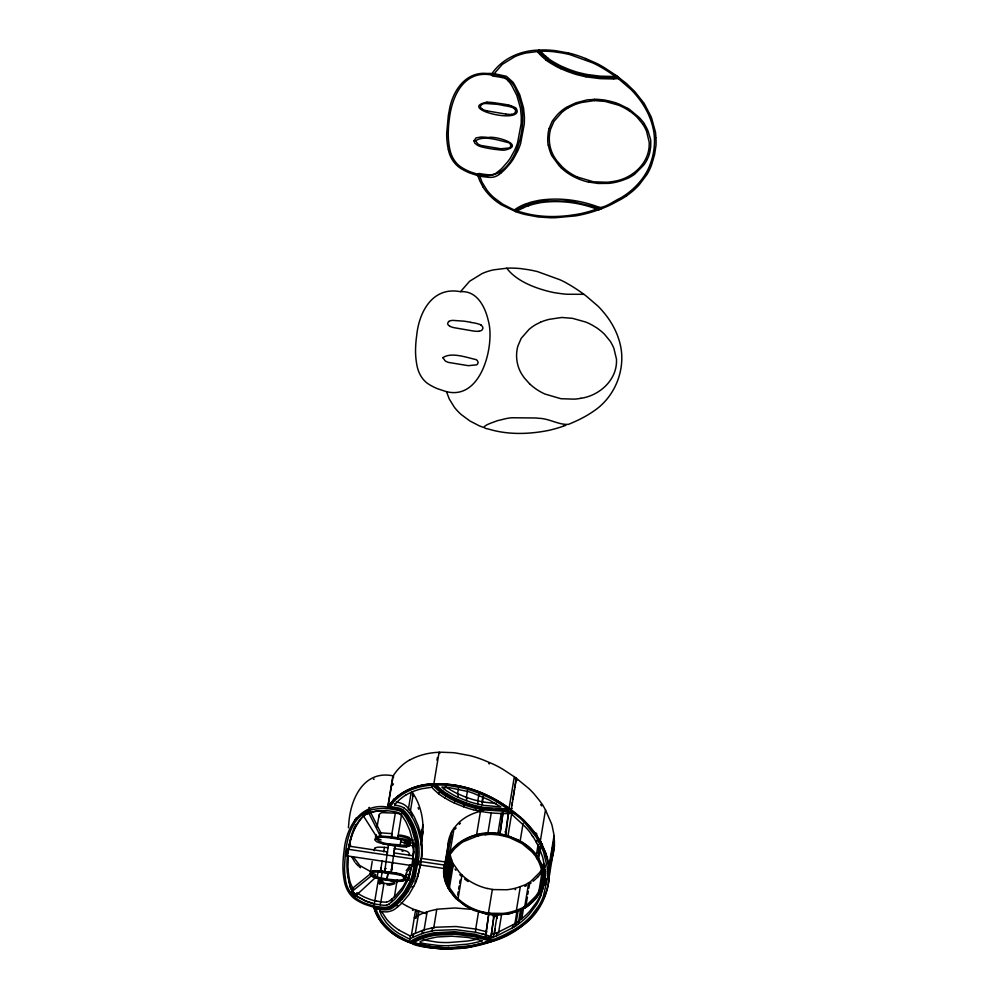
<?xml version="1.0" encoding="UTF-8"?>
<svg xmlns="http://www.w3.org/2000/svg" width="999" height="999" viewBox="0 0 999 999"><rect width="100%" height="100%" fill="white"/><g stroke="black" fill="none" stroke-linecap="round" stroke-linejoin="round"><path stroke-width="1.5" d="M372.202 861.463L370.242 873.8L372.577 876.523A12.163 9.615 9.4 0 0 376.074 878.071L395.616 881.28L403.933 880.481A4.308 3.409 9.4 0 0 404.92 879.632L405.357 878.895A3.709 2.935 9.4 0 0 405.482 878.521C404.033 872.439 395.354 873.663 390.572 872.277M411.863 865.771L413.249 855.456A18.219 14.398 9.4 0 0 413.274 854.757L413.374 849.587A26.861 21.216 9.4 0 0 413.299 848.538L412.612 841.358A65.809 51.998 9.4 0 0 412.412 840.221L409.665 830.169L406.106 822.189A44.605 35.24 9.4 0 0 404.395 819.392A19.768 15.622 9.4 0 1 404.008 818.805L403.371 817.756A16.046 12.675 9.4 0 0 402.272 816.22L400.911 814.684A18.219 14.398 9.4 0 0 399.962 813.76L399.787 813.598M413.161 857.142L413.773 852.309A18.219 14.398 9.4 0 0 413.798 851.598L413.886 846.428A26.861 21.216 9.4 0 0 413.848 845.728M421.216 859.165L421.553 856.031A24.301 19.206 9.4 0 0 421.578 855.281L421.665 849.824A35.24 27.835 9.4 0 0 421.578 848.538L420.841 841.021A72.465 57.255 9.4 0 0 420.629 839.784L417.794 829.257L413.973 820.466A54.708 43.232 9.4 0 0 411.625 816.558A11.776 9.303 9.4 0 1 411.363 816.171L410.776 815.172A17.083 13.499 9.4 0 0 409.652 813.561L407.642 811.188A23.701 18.731 9.4 0 0 405.781 809.377L404.308 808.228M421.665 856.568L422.077 852.871A24.301 19.206 9.4 0 0 422.102 852.135L422.19 846.665A35.24 27.835 9.4 0 0 422.102 845.379L421.366 837.861A72.465 57.255 9.4 0 0 421.153 836.625L418.319 826.098L414.498 817.307A54.708 43.232 9.4 0 0 412.137 813.411A11.776 9.303 9.4 0 1 411.888 813.011L411.301 812.012A17.083 13.499 9.4 0 0 410.177 810.401L408.154 808.029A23.701 18.731 9.4 0 0 406.306 806.23L404.745 805.032A13.362 10.564 9.4 0 0 400.062 802.934L399.525 802.784A33.104 26.161 9.4 0 0 397.515 802.322L396.178 802.06M552.859 842.731L552.822 845.079A43.881 34.678 9.4 0 1 552.809 845.591M421.091 844.879L422.789 833.316A29.558 23.352 9.4 0 0 422.902 831.468C423.526 818.356 420.442 804.869 413.274 793.793A12.925 10.215 9.4 0 1 413.012 793.381L412.212 792.057A13.924 11.001 9.4 0 0 411.975 791.683M543.881 875.511L541.446 864.422L535.002 853.371M545.279 876.598L545.554 871.702M543.893 874.899C542.844 860.838 533.354 848.626 521.366 841.77M545.529 873.401L545.004 876.435A41.409 32.717 9.4 0 1 544.954 877.659L542.907 889.01M491.483 941.582C529.695 931.78 561.263 890.359 544.954 851.285M521.053 926.735C540.759 913.623 551.735 889.185 548.688 865.833M552.834 855.781L553.796 850.936A62.962 49.75 9.4 0 0 554.408 845.191L554.408 842.382A38.124 30.12 9.4 0 0 554.17 838.76L554.083 837.986A20.317 16.046 9.4 0 1 554.095 837.399L554.058 835.651L548.838 867.194M543.893 875.112L543.793 879.232A17.408 13.749 9.4 0 1 543.693 879.969L543.456 881.318M409.702 760.077A59.528 47.04 9.4 0 1 431.993 752.884L433.304 752.722A41.284 32.617 9.4 0 1 439.073 752.322L439.285 752.934A6.893 5.445 9.4 0 1 439.797 753.383L439.872 753.458M380.644 908.278L374.425 907.304L384.84 908.603L390.584 907.367L398.014 901.448L405.482 892.582L413.274 877.172L417.32 856.855L416.508 840.009L413.973 830.456L410.377 821.965L406.356 815.384L401.985 810.863L398.451 809.202L391.208 807.841M417.495 852.597L417.307 846.802M421.378 829.744L421.341 831.368A33.829 26.723 9.4 0 1 421.153 833.815L421.079 834.427M417.482 852.996L417.02 859.003M514.747 210.364L515.784 211.651A72.515 57.293 9.4 0 0 525.424 214.573L538.111 216.958L550.586 217.782A100.787 79.633 9.4 0 0 555.794 217.707L575.786 215.859A119.181 94.181 9.4 0 0 596.69 210.439L597.902 210.09A16.059 12.687 9.4 0 0 599.375 209.515L601.835 208.354C582.067 200.275 560.077 197.103 538.923 200.362A35.689 28.209 9.4 0 0 538.211 200.512L534.453 201.336A52.26 41.296 9.4 0 0 529.707 202.56L528.471 203.034A12.2 9.64 9.4 0 1 527.422 203.384L526.348 203.696A25.112 19.843 9.4 0 0 522.365 205.294L519.717 206.593A18.506 14.623 9.4 0 0 518.206 207.405L516.008 208.803A21.279 16.808 9.4 0 1 515.646 209.028A2.423 1.911 9.4 0 0 514.71 210.364M382.867 871.253C379.345 870.841 367.557 869.018 371.341 875.673M543.843 878.708L544.218 876.81A17.408 13.749 9.4 0 0 544.318 876.086L544.38 875.136L545.429 875.299L544.905 878.446L544.992 872.065A24.925 19.693 9.4 0 0 544.817 870.479A14.473 11.439 9.4 0 1 544.717 868.393L544.73 868.044A5.957 4.708 9.4 0 0 544.717 867.344A21.029 16.608 9.4 0 1 544.642 866.757L542.757 857.479L539.01 847.327A53.022 41.896 9.4 0 0 538.561 846.428L533.891 837.961A6.556 5.182 9.4 0 0 533.379 837.237L533.054 836.862M376.648 839.185C383.067 845.629 396.079 843.506 404.595 845.666M500.774 834.14C469.355 825.686 428.434 857.167 449.3 889.972M448.139 843.656L447.889 846.94A25.037 19.78 9.4 0 0 447.864 848.226L447.939 850.698M347.939 855.631L347.714 867.706L349.25 878.92M444.043 869.667L444.842 878.97M444.118 868.543L445.604 860.701L449.875 852.172M445.629 869.455L445.779 867.532M445.591 869.804L445.529 870.703A23.851 18.844 9.4 0 0 445.504 871.952L445.629 875.112A18.919 14.948 9.4 0 0 445.979 877.347L447.165 881.817A26.024 20.567 9.4 0 0 447.564 882.991L448.551 885.738A13.686 10.814 9.4 0 0 449.438 887.574L455.094 895.554A25.999 20.542 9.4 0 0 456.593 897.214L458.079 898.613L462 874.962L460.514 873.551A25.999 20.542 9.4 0 1 459.016 871.902L453.371 863.91L449.463 887.562M520.666 927.035C500.686 940.434 476.885 948.039 452.847 948.888C450.999 950.336 395.829 946.078 416.034 939.809C439.672 928.858 467.669 931.905 491.633 940.334M544.88 878.633L544.68 880.344M347.702 855.656L347.34 872.864L350.362 887.287A30.619 24.201 9.4 0 0 352.385 891.12L355.806 895.191A18.569 14.673 9.4 0 0 357.829 896.815L365.459 900.948L374.288 903.958A4.983 3.934 9.4 0 1 375.1 904.07L382.38 905.144A24.938 19.705 9.4 0 0 384.091 905.281L384.34 905.281A6.643 5.257 9.4 0 0 386.126 905.144L386.9 904.944M444.805 863.66L445.017 861.937L421.416 858.403L420.804 862.199M563.299 426.211A124.525 98.389 9.4 0 1 548.613 430.407C528.771 434.365 507.792 434.965 488.274 428.983C476.773 427.347 493.281 422.29 496.54 421.041A16.159 12.775 9.4 0 1 497.689 420.629L506.018 418.618A39.273 31.031 9.4 0 1 511.963 417.757L536.051 417.994A115.047 90.909 9.4 0 1 538.623 418.294C548.876 418.331 558.916 425.162 568.518 424.338C577.285 420.754 585.913 416.583 593.681 411.113C615.596 396.653 626.673 367.832 619.755 342.557A91.708 72.465 9.4 0 0 618.905 339.66C615.571 328.883 609.615 319.068 602.185 310.639A82.393 65.097 9.4 0 0 597.926 306.069L586.038 295.891A40.072 31.668 9.4 0 0 583.853 294.318L581.718 292.719A177.11 139.935 9.4 0 0 571.078 285.714L565.609 282.555A77.472 61.214 9.4 0 0 559.865 279.732L537.474 271.591A105.607 83.454 9.4 0 0 528.409 269.705L520.879 268.619A85.976 67.932 9.4 0 0 513.498 268.132A63.074 49.838 9.4 0 0 506.743 268.194C516.67 281.543 536.6 288.873 553.458 292.507A7.18 5.669 9.4 0 0 554.095 292.62L560.864 293.631A122.365 96.691 9.4 0 0 566.957 294.255L583.853 294.318M598.513 208.429L596.016 209.328A124.525 98.389 9.4 0 1 581.318 213.511C561.475 217.47 540.496 218.069 520.979 212.088C509.478 210.452 525.986 205.394 529.245 204.158A16.159 12.775 9.4 0 1 530.394 203.746L538.723 201.723A39.273 31.031 9.4 0 1 544.667 200.861L568.756 201.099A115.047 90.909 9.4 0 1 571.341 201.398L593.93 206.706A54.108 42.757 9.4 0 1 596.303 207.567C604.757 208.691 612.911 201.448 620.641 197.964C631.955 191.333 641.62 181.706 647.702 170.055C654.32 156.393 656.505 140.372 652.459 125.674A91.708 72.465 9.4 0 0 651.623 122.765C648.289 111.988 642.307 102.185 634.889 93.744A82.393 65.097 9.4 0 0 630.631 89.186L618.743 78.996A40.072 31.668 9.4 0 0 616.558 77.422L614.422 75.824A177.11 139.935 9.4 0 0 603.796 68.819L598.314 65.659A77.472 61.214 9.4 0 0 592.569 62.837L570.179 54.708A105.607 83.454 9.4 0 0 561.113 52.81L553.583 51.723A85.976 67.932 9.4 0 0 546.203 51.236A63.074 49.838 9.4 0 0 539.448 51.299L526.111 52.984A58.641 46.329 9.4 0 0 514.96 56.581L502.297 64.373L493.331 74.675M347.939 853.633L348.551 849.562M552.559 848.675L552.372 849.949M412.999 857.654L412.924 858.228M416.72 861.2L416.983 859.302M539.21 51.361C550.536 65.197 568.993 71.766 586.163 75.612A7.18 5.669 9.4 0 0 586.8 75.737L593.568 76.736A122.365 96.691 9.4 0 0 599.662 77.36L616.558 77.422M416.558 862.474L414.498 872.826M420.716 862.836L420.816 862.1M420.741 862.674L420.616 863.536M421.241 859.689L421.64 856.755M420.891 861.55L421.191 859.352M420.591 863.698L417.832 876.448A53.072 41.933 9.4 0 1 416.521 880.269L415.322 883.191A33.017 26.086 9.4 0 1 414.772 884.39L413.961 885.963M541.458 883.778L542.882 875.311M542.969 884.315L543.493 881.068M420.504 864.347L419.105 870.516M524.537 908.153C533.966 902.409 542.057 892.906 543.394 881.63M391.196 872.364L392.694 862.312M393.494 856.056L395.042 845.579M488.773 914.135L485.776 934.852L491.645 936.775M499.975 833.965L502.947 813.361M492.869 937.237L491.046 936.562L494.205 914.547M505.794 835.301L508.641 811.95M541.495 883.566L542.182 879.545A17.258 13.636 9.4 0 0 542.27 878.783L542.332 873.875A12.338 9.753 9.4 0 0 542.132 872.077L540.896 867.631A49.5 39.111 9.4 0 0 537.312 859.103L536.6 857.916A18.244 14.411 9.4 0 1 536.401 857.504M412.038 864.647L410.214 871.478A32.93 26.011 9.4 0 1 409.777 872.914L408.291 876.672M491.008 941.745L468.019 947.477L442.769 948.988L426.223 947.189L410.964 943.019L416.808 939.422M348.651 848.963L349.987 841.658M355.806 895.191L352.872 891.82A29.995 23.701 9.4 0 1 350.374 887.287C344.093 863.735 346.391 834.839 363.461 815.983A21.816 17.233 9.4 0 1 365.447 814.56L374.675 811.363L387.075 810.601A4.77 3.771 9.4 0 0 388.511 810.838L394.068 811.638A53.009 41.883 9.4 0 1 395.729 811.95L396.353 812.087A6.681 5.282 9.4 0 1 399.85 813.461M352.46 891.208L352.922 887.961L370.791 873.563M356.431 893.331L356.081 895.441A18.744 14.81 9.4 0 0 357.829 896.815L365.634 901.023L374.288 903.958L378.746 877.472L377.185 877.085A11.251 8.891 9.4 0 1 373.676 875.711L373.401 875.524A6.531 5.157 9.4 0 1 372.24 874.712L372.053 872.901L374.263 872.115A12.687 10.027 9.4 0 1 375.149 872.052L375.849 872.04A30.257 23.914 9.4 0 1 377.884 872.102L380.507 872.264A28.646 22.64 9.4 0 1 382.929 872.514L384.315 872.701M377.073 827.06L379.021 815.346M376.323 836.962A7.967 6.294 9.4 0 1 380.469 836.076L380.869 832.866L369.967 811.176M375.212 877.784L375.736 874.637A12.488 9.865 9.4 0 1 371.99 872.602L371.466 875.761A12.488 9.865 9.4 0 0 375.212 877.796A12.463 9.853 9.4 0 0 376.835 878.271M388.012 805.394L392.707 777.01A2.448 1.936 9.4 0 0 393.643 777.222M377.185 877.085L378.122 871.365M379.707 870.966L380.494 871.016L382.23 860.551M383.691 851.76L384.415 847.364A29.545 23.352 9.4 0 1 386.888 847.627L387.949 847.764M380.507 872.264L380.694 871.078M381.019 869.105L381.231 867.831M380.369 878.658L379.495 883.915L379.707 878.608M380.119 883.94L380.994 878.683M382.979 878.321L381.181 877.984L382.13 872.264M404.27 808.141A13.362 10.564 9.4 0 0 399.538 806.081L399.001 805.931A33.104 26.161 9.4 0 0 397.003 805.481L394.58 805.032L394.805 803.658M387 855.082L387.525 851.935L349.113 846.165L348.938 847.352M380.494 871.016A26.748 21.141 9.4 0 1 382.605 871.228L384.69 871.515L385.04 869.405M380.457 836.013L391.408 836.8L395.317 813.149A59.103 46.703 9.4 0 1 396.615 813.311L400.974 814.035M380.169 904.907L380.694 901.76L382.892 901.997A24.938 19.705 9.4 0 0 384.615 902.122L384.852 902.122A6.643 5.257 9.4 0 0 386.65 901.997M380.557 837.262L380.669 837.262A31.681 25.037 9.4 0 1 385.564 837.399L391.283 838.024L391.808 834.877M380.794 902.359L383.941 883.316L386.263 883.566A23.889 18.869 9.4 0 0 388.174 883.703M379.732 910.501L381.368 915.296L386.201 922.502A53.896 42.582 9.4 0 0 398.851 933.491L408.841 938.71A29.508 23.327 9.4 0 0 409.827 939.097L411.401 938.111A20.43 16.134 9.4 0 1 412.937 937.287L420.929 933.978A9.99 7.892 9.4 0 0 421.84 933.678M384.652 872.751L385.002 872.801A44.268 34.977 9.4 0 0 386.039 872.939L386.201 871.952M379.732 911.5L379.895 910.514M388.186 872.027L387.025 879.02A41.096 32.48 9.4 0 1 385.139 878.72L383.329 878.396M404.845 840.634L402.659 840.009A45.529 35.976 9.4 0 0 397.54 839.06L401.623 814.173M400.087 845.279L401.086 839.197M389.335 903.758L391.421 902.085L391.945 898.938A40.672 32.143 9.4 0 0 395.916 895.404L402.085 888.036A45.042 35.589 9.4 0 0 403.683 885.601L406.069 881.205M408.266 809.977L411.176 792.407M394.28 897.577L397.19 880.007M410.127 812.824L413.274 793.793M411.613 816.558L412.137 813.411M397.602 905.519L397.34 907.104A50.487 39.898 9.4 0 0 401.461 903.471L408.903 894.692L413.848 886.163M406.331 846.827A5.944 4.695 9.4 0 0 409.353 845.703A2.772 2.185 9.4 0 0 409.715 845.366A4.071 3.209 9.4 0 0 410.027 842.756L410.601 839.597A4.071 3.222 9.4 0 0 409.016 837.724M399.4 881.38L402.572 881.018A4.783 3.771 9.4 0 0 405.02 879.57L405.507 876.398M408.154 878.92L409.103 874.724L405.944 874.25L405.419 877.409A3.309 2.61 9.4 0 1 405.482 878.521L405.357 878.895A4.708 3.721 9.4 0 1 404.982 879.545M413.823 845.379L413.261 848.076M410.214 871.478L409.69 874.637A32.93 26.011 9.4 0 1 409.265 876.061L408.591 877.884M413.274 854.757L413.798 851.598M412.824 858.953L413.349 855.806L394.018 852.909M420.966 836.6L422.914 824.887M420.966 843.181L422.902 831.468M415.322 883.191L415.746 880.631M421.578 848.538L422.102 845.379M444.805 797.889A47.602 37.612 9.4 0 1 438.598 793.743L436.301 791.695A49.238 38.911 9.4 0 1 432.617 788.211L431.98 786.288M436.963 760.177L437.387 757.542M417.832 876.448L418.768 871.752M421.578 855.281L422.102 852.135M439.073 752.347L433.841 783.928L444.105 783.903L455.319 785.251M409.89 939.06L410.352 935.951L411.925 934.964A20.43 16.134 9.4 0 1 413.461 934.14L421.453 930.818A9.99 7.892 9.4 0 0 422.352 930.519L423.776 930.007A38.686 30.569 9.4 0 1 425.387 929.52L431.168 928.171M407.567 906.43L411.476 908.353A35.44 27.997 9.4 0 0 414.036 909.415L415.596 909.964L411.388 935.414M412.937 937.299L413.461 934.14M416.221 917.107L417.307 910.539L415.596 909.964M418.306 915.072L418.956 911.138L417.307 910.539L416.208 911.375M415.384 933.016L418.294 915.446L420.929 914.147A33.379 26.374 9.4 0 1 422.552 913.398L425.999 912.249A12.238 9.665 9.4 0 0 427.048 911.9L429.021 911.225A50.512 39.91 9.4 0 1 432.38 910.351L436.788 909.377A35.077 27.722 9.4 0 1 437.974 909.14L454.807 907.979L473.014 909.452M438.648 793.706L438.811 792.719M479.645 804.482L473.926 803.096A41.796 33.029 9.4 0 1 470.554 802.097L466.383 800.661A55.232 43.644 9.4 0 1 462.587 799.212L457.792 797.165A44.118 34.853 9.4 0 1 452.959 794.729L446.853 791.096A26.224 20.729 9.4 0 1 444.455 789.322L444.805 787.212M422.44 930.481L421.828 933.678L423.251 933.166M423.901 930.931L427.122 911.862M432.018 931.031L432.542 927.871A40.297 31.843 9.4 0 1 436.338 927.209L456.156 926.523L475.886 929.082L475.362 932.242L455.631 929.682L435.814 930.369A40.297 31.843 9.4 0 0 432.018 931.018L430.919 931.268M456.943 804.095L454.37 802.996L454.533 802.01M433.641 928.408L436.788 909.377M444.505 865.097L445.017 861.937M445.079 863.011L448.014 845.279M443.956 871.89L447.864 848.226M457.492 794.367L458.454 788.511M447.777 855.431L451.685 831.78L450.374 834.827A50.737 40.085 9.4 0 0 448.027 843.643M445.654 869.093L447.365 858.753M444.48 877.534L448.201 855.693M457.792 797.165L458.316 794.018A44.118 34.853 9.4 0 1 453.484 791.583L451.361 790.384M447.939 858.953L449.987 851.485M445.991 877.347L449.912 853.695L451.073 858.153A26.024 20.567 9.4 0 0 451.486 859.34L452.472 862.087A13.686 10.814 9.4 0 0 453.359 863.923M450.049 851.947L454.133 828.071L453.446 828.958A23.701 18.719 9.4 0 0 451.635 831.755M456.243 898.738L450.162 891.32L446.078 883.278L450 859.627A26.861 21.216 9.4 0 1 449.625 858.553L448.851 855.681M447.564 882.991L451.486 859.34M448.089 888.074L452.01 864.422L451.361 863.248M473.264 809.739L471.466 809.29A46.029 36.376 9.4 0 1 468.144 808.291L463.636 806.755L463.798 805.768M466.296 797.951L467.507 790.634M466.383 800.661L466.908 797.514A55.232 43.644 9.4 0 1 463.111 796.053L458.316 794.018M457.654 894.929L458.141 891.982M458.628 889.023L459.128 886.063M459.615 883.104L460.102 880.144M477.809 810.838L475.661 810.326L475.824 809.34M477.759 801.36L478.971 794.043M477.597 804.008L478.121 800.848L474.45 799.949A41.796 33.029 9.4 0 1 471.078 798.95L466.908 797.514M454.183 828.096A63.599 50.25 9.4 0 1 460.252 821.34A53.397 42.195 9.4 0 1 467.157 816.483A38.686 30.569 9.4 0 1 469.717 815.159L471.765 814.21A44.181 34.915 9.4 0 1 477.047 812.237L480.044 811.425L480.119 810.326M481.918 802.322L482.892 796.465M482.867 810.738L480.482 811.313L476.56 834.964L477.247 834.802M481.181 810.526L481.293 811.55M482.405 802.409L483.379 796.553M478.608 834.465L487.862 833.278L491.283 812.574M475.599 929.619L478.509 912.037M496.828 833.553L497.889 833.653L501.311 812.961M483.666 912.112L488.424 913.098L492.345 889.447L493.643 889.572M545.529 853.096C539.185 834.415 525.049 819.43 509.09 808.341L514.31 776.797L503.696 769.792A83.254 65.784 9.4 0 0 492.47 763.798L483.778 760.152A113.624 89.773 9.4 0 0 479.17 758.428L477.972 758.016A74.65 58.978 9.4 0 0 470.079 755.669L455.831 752.984A61.101 48.277 9.4 0 0 453.009 752.659L441.021 752.21A60.489 47.79 9.4 0 0 439.335 752.284M532.192 835.676C526.91 826.36 516.471 819.842 510.264 812.424M511.838 805.157L512.312 802.234M512.799 799.3L514.497 789.048M517.644 839.722L507.979 835.888L511.65 813.71M492.17 936.962C494.18 937.949 492.557 933.241 495.242 933.441M493.893 934.964L497.052 915.921L493.518 914.597M494.443 933.303L495.179 928.82M496.915 918.368L497.415 915.371M495.354 936.325L496.428 935.876L496.953 932.729A91.121 71.99 9.4 0 0 498.663 932.005L511.763 925.361A24.163 19.093 9.4 0 1 512.962 924.712A12.987 10.252 9.4 0 0 513.723 924.3L514.835 923.613M498.501 933.103L501.473 915.171M534.727 853.046L528.096 846.465L520.154 841.083L523.101 823.338M496.428 935.876A91.121 71.99 9.4 0 0 498.139 935.164L511.238 928.521A24.163 19.093 9.4 0 1 512.437 927.871L512.962 924.724M489.997 913.248L502.659 913.411A39.985 31.593 9.4 0 0 507.604 912.724A49.001 38.711 9.4 0 0 516.408 910.264L520.329 886.6L522.889 885.663A31.219 24.663 9.4 0 0 526.086 884.315L527.984 883.153A10.377 8.204 9.4 0 1 528.696 882.754A15.709 12.413 9.4 0 0 531.081 881.068L539.435 872.751A44.281 34.99 9.4 0 0 541.957 868.993M514.685 925.012L517.157 910.077L518.968 909.315A31.219 24.663 9.4 0 0 522.165 907.966L524.063 906.805A10.377 8.204 9.4 0 1 524.775 906.405A15.709 12.413 9.4 0 0 527.172 904.732L535.514 896.403A44.281 34.99 9.4 0 0 539.01 890.858L542.382 870.141M516.071 923.101L518.056 911.15M514.323 926.76L515.996 925.723L516.508 922.564A12.612 9.965 9.4 0 0 517.07 922.202L519.455 920.454A82.405 65.11 9.4 0 0 529.795 911.188L536.913 901.76A77.835 61.501 9.4 0 0 541.321 892.582L543.943 883.778M518.656 921.278L520.629 909.327M518.031 924.337L519.455 920.454M520.142 919.305L521.865 908.853M521.765 919.043L523.713 907.03M524.775 906.405L528.696 882.754M519.03 910.701L525.674 907.479L527.385 897.127M527.872 894.167L528.359 891.208M528.858 888.261L529.582 883.828L531.168 882.866M536.463 842.557L536.788 840.584M536.376 854.982L538.086 844.642M537.262 859.128L537.749 856.168M538.236 853.208L538.723 850.249M548.676 865.609L545.579 853.146L540.272 841.483L545.491 809.939L542.657 804.882A8.029 6.344 9.4 0 0 542.07 804.095L541.82 803.795A10.652 8.417 9.4 0 1 541.433 803.308L540.147 801.448A23.264 18.382 9.4 0 0 539.71 800.836L534.403 794.292A85.227 67.345 9.4 0 0 528.658 788.373L516.595 778.496A9.353 7.393 9.4 0 0 515.147 777.372L514.31 776.797M539.572 846.802L537.949 857.342M538.661 858.665L540.372 848.313M542.844 867.644L543.568 863.211M539.66 889.372L540.134 888.348A13.936 11.014 9.4 0 0 540.584 887.137L543.019 872.352M529.695 904.47L535.751 898.538L540.422 891.345L542.869 876.56M543.618 871.89L544.842 864.497M544.717 867.344L544.942 865.971M544.817 870.479L544.979 869.492M541.108 889.909L542.832 883.041M543.568 878.608L544.792 871.215M543.931 878.496L545.154 871.103M548.863 868.98L549.363 865.996M549.85 862.999L550.349 860.014M550.849 857.03L551.336 854.045M551.835 851.048L552.322 848.064M548.926 870.304L554.145 838.76M549.163 876.722L554.383 845.191M542.957 884.415L542.095 887.474M411.825 865.971L409.69 874.637A45.991 36.339 9.4 0 1 408.504 878.046L407.992 879.307M348.589 849.312L348.876 847.714M493.369 917.194L493.818 914.572M543.593 880.506L543.881 876.248M348.938 847.414C351.223 836.463 354.333 824.762 362.587 816.72A23.539 18.606 9.4 0 1 365.434 814.56L367.27 813.586A24.163 19.093 9.4 0 1 369.742 812.624L377.422 810.951L387.075 810.601M543.968 884.465L540.821 895.741M537.649 51.074L539.073 50.125L540.484 51.136A9.778 7.73 9.4 0 1 541.47 52.048L542.282 52.935A43.531 34.403 9.4 0 0 545.754 56.269M350.162 840.846L350.924 837.624M370.254 873.288L372.44 871.128L378.921 870.916M351.124 836.85L351.685 834.777M415.284 875.873L418.868 856.967A29.558 23.352 9.4 0 0 418.993 855.119C419.617 842.007 416.521 828.521 409.353 817.444A12.925 10.215 9.4 0 1 409.091 817.032L408.366 815.808A13.924 11.001 9.4 0 0 407.505 814.597L405.557 812.299A20.879 16.496 9.4 0 0 403.983 810.763L402.609 809.702M540.571 887.137L541.196 885.114A10.34 8.167 9.4 0 0 541.408 884.19M414.398 873.163L412.038 880.356M352.135 833.303L352.709 831.605M549.238 128.347L551.635 122.427A18.819 14.873 9.4 0 1 552.884 120.255L556.73 115.434A53.397 42.183 9.4 0 1 566.658 107.168L575.774 102.885L586.725 100A13.998 11.064 9.4 0 1 587.474 99.875L588.536 99.763A15.996 12.637 9.4 0 1 589.185 99.725L591.258 99.675A10.539 8.329 9.4 0 0 592.769 99.55M649.275 154.283L649.525 153.509A14.735 11.651 9.4 0 0 649.837 152.123L650.599 147.565A18.944 14.96 9.4 0 0 650.711 146.603L650.774 141.446A15.597 12.325 9.4 0 0 650.499 139.186L648.126 131.294A51.711 40.859 9.4 0 0 645.391 125.699L644.867 124.738A15.647 12.363 9.4 0 1 644.642 124.288A13.374 10.564 9.4 0 0 642.969 121.803L640.222 118.581A40.872 32.293 9.4 0 0 639.447 117.72L629.732 109.565A24.963 19.718 9.4 0 0 628.596 108.866L627.847 108.429M649.25 154.37L649.063 154.932A15.11 11.938 9.4 0 0 648.95 155.307A18.494 14.61 9.4 0 1 648.326 157.018L647.227 159.328M353.122 830.406L353.733 828.758M354.096 827.834L354.57 826.685M351.86 826.46L352.235 825.561M405.656 884.177L407.03 881.543A30.007 23.714 9.4 0 0 407.417 880.668L407.642 880.131M407.417 880.668L407.942 879.445M416.009 879.62L416.371 878.783M411.863 880.743C405.919 892.794 396.878 909.864 381.343 908.366M352.622 824.674L353.221 823.388M355.144 825.374L355.432 824.712M538.961 890.833L539.485 889.734M540.422 891.345L540.884 890.384M353.634 822.527L355.057 819.829M415.097 881.63L415.297 881.243A33.017 26.086 9.4 0 0 415.572 880.643M412.45 886.625L412.075 887.349M406.943 879.595L406.168 881.018M410.289 864.56L409.578 865.846A57.83 45.692 9.4 0 1 406.231 870.653M405.457 884.54L403.159 888.748A45.042 35.589 9.4 0 1 401.561 891.183L395.404 898.551A40.672 32.143 9.4 0 1 391.421 902.097M405.669 889.497L408.903 883.541A41.908 33.117 9.4 0 0 409.89 881.455L411.014 878.745A48.189 38.074 9.4 0 0 412.25 875.199L415.759 856.643A26.873 21.229 9.4 0 0 415.884 854.919L415.959 849.699A29.421 23.252 9.4 0 0 415.896 848.538L415.222 841.508A67.82 53.584 9.4 0 0 414.947 839.934L411.376 827.609L406.655 818.506A14.148 11.176 9.4 0 1 406.418 818.144L404.957 815.883A23.951 18.931 9.4 0 0 403.696 814.347L402.659 813.236M355.319 819.38L356.144 818.044M408.079 891.395L411.813 884.552A41.309 32.642 9.4 0 0 412.862 882.404L414.023 879.582A50.849 40.172 9.4 0 0 415.309 875.886M460.626 291.571L469.592 281.268L482.255 273.476A58.641 46.329 9.4 0 1 493.394 269.88L506.468 268.256M392.644 785.114L393.481 783.928M541.271 872.801L540.759 873.501A50.799 40.135 9.4 0 1 537.887 876.86M455.219 829.108L456.106 827.971M376.161 834.652L375.924 834.964A3.197 2.522 9.4 0 0 375.624 836.238A3.397 2.685 9.4 0 0 375.699 836.65M450.224 851.722C456.73 842.769 466.87 837.012 477.584 834.714M407.33 871.665L406.243 873.014M392.819 803.258L390.372 806.455L398.876 808.041A10.664 8.429 9.4 0 1 402.647 809.665M402.048 899.287L403.933 897.065A81.156 64.123 9.4 0 0 408.017 891.533M537.887 876.86L536.013 878.77M459.29 824.325L460.414 823.226M533.079 881.293L534.14 880.356A20.242 15.996 9.4 0 1 534.49 880.057L535.214 879.482M529.17 904.944L525.674 907.479M409.353 845.703L410.252 844.068A4.446 3.509 9.4 0 0 409.915 842.369L409.715 842.045A3.959 3.134 9.4 0 0 408.491 840.883A4.071 3.222 9.4 0 1 410.077 842.756M397.003 881.992L398.289 880.943A60.252 47.615 9.4 0 0 398.838 880.619M395.055 881.705L395.966 880.968M395.666 881.218L396.366 880.643M499.1 174.45L500.337 173.401A16.259 12.85 9.4 0 1 500.824 173.014M496.553 172.79L498.601 171.141A42.907 33.904 9.4 0 0 502.072 168.144L506.955 162.662A74.588 58.941 9.4 0 0 510.564 157.755L514.223 151.011A39.061 30.869 9.4 0 0 515.222 148.951L516.346 146.229A48.189 38.074 9.4 0 0 517.582 142.682L521.091 124.126A26.873 21.229 9.4 0 0 521.216 122.402L521.291 117.183A29.421 23.252 9.4 0 0 521.228 116.021L520.554 108.991A68.481 54.108 9.4 0 0 520.354 107.817L516.77 95.28L511.988 85.989A14.123 11.164 9.4 0 1 511.738 85.627L510.339 83.429A24.188 19.118 9.4 0 0 509.015 81.818L507.979 80.707M517.769 924.475L516.558 925.361A12.612 9.965 9.4 0 1 515.996 925.723M391.945 898.938L389.86 900.611A7.405 5.844 9.4 0 1 387.437 901.81L386.7 901.96M626.635 195.792L628.271 194.58A88.387 69.843 9.4 0 0 639.298 184.678L647.09 174.313A83.854 66.259 9.4 0 0 651.61 164.823L654.557 154.745L656.006 145.392A45.704 36.114 9.4 0 0 656.043 144.318L656.081 141.846A42.87 33.879 9.4 0 0 655.844 137.712M376.436 837.087L375.512 837.961A3.247 2.56 9.4 0 0 375.124 839.597A3.397 2.685 9.4 0 0 375.237 839.972M413.873 942.581L413.873 942.581A64.91 51.299 9.4 0 0 417.52 943.855L431.356 946.777L445.079 947.801A97.902 77.36 9.4 0 0 450.137 947.739L469.605 945.941M414.023 942.494L414.597 942.119A16.708 13.199 9.4 0 1 416.096 941.27L418.444 940.121A24.6 19.443 9.4 0 1 420.916 939.023L423.539 938.198A16.059 12.687 9.4 0 0 424.7 937.799L425.724 937.424M524.225 908.353L510.039 913.548L495.279 914.847M515.097 923.451L516.508 922.564M514.185 926.847L513.199 927.459A12.987 10.252 9.4 0 1 512.437 927.871M405.656 795.216L406.768 794.555A53.796 42.507 9.4 0 1 422.465 788.648L431.818 787.274M528.921 884.19L529.582 883.828M373.738 907.254L374.525 907.329L374.038 907.816M568.581 107.63L573.189 105.345A44.106 34.853 9.4 0 1 578.471 103.384L579.745 103.022A47.852 37.812 9.4 0 1 581.893 102.447L593.194 100.762A12.038 9.515 9.4 0 1 594.692 100.599M479.07 174.738C512.437 183.242 525.811 134.178 522.127 109.091A100.412 79.346 9.4 0 0 521.153 104.296L518.768 96.366A67.183 53.084 9.4 0 0 516.221 90.385C512.275 78.996 501.048 74.001 489.66 74.675C462.999 70.979 451.798 97.29 449.375 118.881A138.761 109.64 9.4 0 0 448.926 122.278A196.728 155.444 9.4 0 0 448.301 131.431A116.758 92.258 9.4 0 0 449.575 148.052C450.874 155.807 454.932 163.386 461.8 167.545A49.588 39.186 9.4 0 0 470.242 171.84L478.796 174.65M446.316 391.608C479.657 400.237 493.119 351.086 489.423 325.986A101.711 80.37 9.4 0 0 488.036 319.593C484.827 306.256 476.585 290.372 460.489 291.708C432.38 286.164 418.843 312.412 416.67 335.776A138.761 109.64 9.4 0 0 416.221 339.173A196.728 155.444 9.4 0 0 415.584 348.326A116.758 92.258 9.4 0 0 416.87 364.947C418.169 372.702 422.227 380.282 429.083 384.44A49.588 39.186 9.4 0 0 437.537 388.736L446.091 391.546M394.817 883.553L393.831 883.99A14.835 11.726 9.4 0 1 390.047 884.952M523.776 207.605L521.441 208.766A14.186 11.201 9.4 0 0 520.279 209.39L515.784 211.651L501.436 204.87A58.804 46.466 9.4 0 1 482.842 186.776M417.332 939.172L421.665 937.399M540.471 322.24L535.876 324.525A53.372 42.17 9.4 0 0 529.02 329.42L521.178 338.361L517.932 345.979A35.752 28.247 9.4 0 0 517.295 348.464C515.359 358.017 517.395 368.344 523.151 376.236A44.693 35.315 9.4 0 0 524.425 378.034L529.545 383.753M565.796 425.312L563.311 426.223M495.879 933.166L496.953 932.729M494.717 936.587L492.994 937.287M423.139 935.539L424.388 935.101A41.908 33.117 9.4 0 1 427.522 934.227L432.879 933.029A35.077 27.722 9.4 0 1 434.066 932.791L454.782 931.717L474.837 934.227M390.921 908.678L388.898 909.34A12.95 10.227 9.4 0 1 386.388 909.802L384.315 909.852A24.75 19.555 9.4 0 1 382.33 909.702L377.435 909.14A31.668 25.025 9.4 0 1 375.986 908.903L377.222 912.274A44.593 35.24 9.4 0 0 377.547 913.049L380.382 918.406A55.457 43.819 9.4 0 0 398.201 935.613L402.073 937.836M426.148 939.597L426.848 939.36A45.517 35.964 9.4 0 1 430.769 938.323L434.765 937.449A31.893 25.2 9.4 0 1 437.699 936.95L451.873 936.2L467.17 937.399A53.659 42.395 9.4 0 1 468.681 937.624L473.688 938.623M516.408 910.264L517.132 909.989M517.907 911.113L508.329 913.898L498.389 914.847M495.229 916.558L497.052 915.921M373.464 779.282L374.188 779.045M368.768 807.667L369.48 807.429M368.968 810.576C347.34 820.079 345.167 848.401 344.518 869.167A118.294 93.469 9.4 0 0 345.392 878.109C346.041 890.846 355.869 900.748 367.719 904.107A37.138 29.346 9.4 0 0 370.08 904.919L373.851 905.981M424.275 940.246L425.149 939.972A15.809 12.488 9.4 0 0 425.999 939.659M423.539 940.471C411.825 943.106 432.854 944.53 437.013 945.354A85.377 67.47 9.4 0 0 448.376 945.691M422.24 937.224L431.281 934.689M528.421 205.819L528.871 205.682A16.059 12.687 9.4 0 0 530.032 205.282L531.056 204.907A42.895 33.891 9.4 0 1 534.59 203.946L539.235 202.922A32.293 25.524 9.4 0 1 540.334 202.697C559.89 199.887 580.182 202.522 598.551 209.778L599.15 209.59A33.229 26.261 9.4 0 0 601.935 208.591L604.645 207.48A115.647 91.384 9.4 0 0 611.763 204.271L620.229 199.738A13.961 11.039 9.4 0 1 621.028 199.3A19.593 15.485 9.4 0 0 622.065 198.739L624.949 196.94A25.2 19.918 9.4 0 0 626.635 195.792M423.239 938.286L422.49 938.511M528.271 205.856L526.248 206.518A24.6 19.443 9.4 0 0 523.776 207.605M480.194 173.626L481.543 173.913A27.06 21.391 9.4 0 0 483.691 174.263L487.687 174.7A24.363 19.243 9.4 0 0 489.597 174.837A9.915 7.83 9.4 0 0 492.445 174.613L493.156 174.413M478.346 810.951L483.591 811.912M476.985 836.2L463.324 841.707A47.527 37.55 9.4 0 0 460.651 843.493L455.132 848.238A55.569 43.906 9.4 0 0 454.195 849.25L450.087 854.432A14.598 11.538 9.4 0 0 449.238 855.906M478.409 835.851L482.155 834.977A11.551 9.128 9.4 0 1 482.904 834.839L483.691 834.764A14.173 11.201 9.4 0 1 484.428 834.727L484.827 834.714M478.146 835.913L477.11 836.163M432.542 927.871L431.443 928.108M432.342 934.465L453.496 932.916L474.525 935.426M430.644 931.318L424.862 932.679A38.686 30.569 9.4 0 0 423.251 933.166M580.956 398.276C599.275 395.704 616.72 380.207 616.508 360.864A83.404 65.909 9.4 0 1 616.52 359.278L613.873 348.301A56.606 44.73 9.4 0 0 611.301 343.044A23.077 18.232 9.4 0 1 610.476 341.533L604.495 334.24A59.078 46.678 9.4 0 0 596.578 327.734L592.782 325.462A41.396 32.705 9.4 0 0 591.108 324.538L590.097 324.013A40.472 31.98 9.4 0 0 585.701 322.04L572.502 318.331L561.987 317.495A12.038 9.515 9.4 0 0 560.489 317.657L549.188 319.343A47.852 37.812 9.4 0 0 547.04 319.917L545.766 320.279A44.106 34.853 9.4 0 0 540.484 322.252M538.811 50.125L539.435 50.037A13.974 11.051 9.4 0 1 540.084 50.012L542.519 49.962A61.289 48.427 9.4 0 1 546.503 50L550.674 50.225A71.778 56.706 9.4 0 1 556.018 50.774L567.907 52.897M487.862 833.278L496.291 833.491M509.403 813.473L508.329 813.548L510.102 813.398M515.884 778.446L515.134 778.521M516.171 778.421L515.609 778.471M511.301 808.091L512 808.553M510.664 809.989L523.439 819.904L535.352 833.616M508.454 811.45C519.205 813.835 527.734 826.598 534.815 835.326A7.73 6.106 9.4 0 0 535.152 835.776L535.951 836.762A12.912 10.202 9.4 0 1 536.338 837.362L543.444 851.585L547.29 867.244A8.079 6.381 9.4 0 1 547.315 868.119L547.302 868.743A13.674 10.802 9.4 0 0 547.377 870.366A40.147 31.718 9.4 0 1 547.614 874.275L547.602 876.61A43.881 34.678 9.4 0 1 547.552 877.909L543.319 896.465A80.944 63.948 9.4 0 1 538.973 905.594L531.418 915.633A85.09 67.233 9.4 0 1 520.754 925.186L518.306 926.985A15.147 11.963 9.4 0 1 517.632 927.422L514.822 929.17A15.534 12.275 9.4 0 1 513.923 929.669A16.871 13.337 9.4 0 0 513.024 930.144L505.469 934.252A114.323 90.335 9.4 0 1 497.739 937.749L494.88 938.935A31.818 25.137 9.4 0 1 493.131 939.584L492.982 939.522M516.358 778.408L511.226 809.939C489.285 793.306 461.888 782.816 434.115 783.828M510.389 810.014L509.328 810.102M482.742 808.441L481.468 808.253L496.366 810.039L508.329 810.189M613.786 78.933L619.43 78.446L617.769 76.711A8.679 6.856 9.4 0 0 616.383 75.587L615.684 75.112M515.322 778.496L514.86 778.533M613.336 76.448L616.957 76.124L626.336 83.429L634.752 91.521L642.719 101.561A6.369 5.032 9.4 0 0 643.106 102.073L643.418 102.41A7.08 5.594 9.4 0 1 643.781 102.872L644.005 103.197A17.907 14.148 9.4 0 1 644.193 103.484L650.861 116.209A93.943 74.226 9.4 0 1 651.685 118.319L655.494 132.255A18.944 14.973 9.4 0 1 655.569 132.967L655.644 133.953A14.011 11.064 9.4 0 0 655.706 134.615A13.786 10.889 9.4 0 1 655.794 136.126L655.769 136.851A7.667 6.056 9.4 0 0 655.794 137.712M514.685 787.587L516.046 779.707L516.995 780.394M508.129 810.201L506.53 810.289M594.442 99.363L594.118 99.376A12.887 10.19 9.4 0 0 592.757 99.538M612.949 76.473L600.274 76.174L586.763 74.475M613.461 78.958L600.174 78.646L586.138 76.873M508.016 811.475L484.34 809.939M508.341 813.548L502.759 813.598M507.405 809.003L484.677 807.479M373.464 907.167L364.91 904.357A49.588 39.186 9.4 0 1 356.456 900.062C349.613 895.891 345.529 888.323 344.255 880.569A116.758 92.258 9.4 0 1 342.969 863.948A196.728 155.444 9.4 0 1 343.594 854.794A138.761 109.64 9.4 0 1 344.043 851.398C345.866 826.498 361.863 800.511 390.696 807.766M388.673 807.517L390.184 807.679M388.836 807.504L387.862 807.329L393.219 775.649L395.666 772.302A58.641 46.341 9.4 0 1 409.602 759.964M380.981 832.854L391.933 833.641M594.692 100.599L605.219 101.436L618.406 105.145A40.472 31.98 9.4 0 1 622.814 107.118L623.826 107.642A41.396 32.705 9.4 0 1 625.486 108.566L629.295 110.839M448.376 945.703L466.995 944.192A102.685 81.144 9.4 0 0 482.467 940.771L474.45 938.798M485.764 834.702L486.201 834.689A13.974 11.039 9.4 0 0 488.299 834.502A9.59 7.58 9.4 0 1 489.26 834.377L489.585 834.365A21.941 17.345 9.4 0 1 493.019 834.44L497.827 834.889A14.386 11.364 9.4 0 1 499.612 835.164L502.897 835.876A32.068 25.337 9.4 0 1 504.67 836.288L507.592 837.075A25.637 20.255 9.4 0 1 509.89 837.799L521.478 843.306A23.814 18.819 9.4 0 1 522.44 843.893L531.693 851.66A41.259 32.605 9.4 0 1 532.455 852.497L535.127 855.656A9.765 7.717 9.4 0 1 536.426 857.492M485.502 834.702L485.089 834.714M538.598 50.125C520.067 50.474 501.323 58.941 491.146 74.85L492.12 75.649A2.398 1.898 9.4 0 0 493.756 76.236A3.059 2.41 9.4 0 0 494.305 76.249L498.876 76.948A49.326 38.973 9.4 0 1 502.36 77.597L502.734 77.697M398.938 881.393L393.956 881.13M497.215 914.859L494.23 914.847M486.95 102.21C458.266 107.867 514.06 122.964 517.132 111.863A5.932 4.683 9.4 0 0 515.684 108.142M405.119 842.507L400.611 842.132M393.643 775.986C363.973 769.33 350.449 798.875 348.826 823.263A196.728 155.444 9.4 0 0 348.414 827.821M502.722 810.276L496.366 810.039M501.885 813.586L492.395 813.024A100.262 79.221 9.4 0 1 490.284 812.811L484.74 812.087M495.104 914.847L487.375 914.16M384.415 847.364L380.082 847.14A17.17 13.561 9.4 0 0 377.672 847.239L376.148 847.539A3.759 2.972 9.4 0 0 374.862 848.276M493.568 914.772L491.433 914.622M495.879 803.496L485.489 802.297M495.342 809.952L485.701 808.903M490.671 914.547L489.997 914.485M493.906 889.597L506.568 889.759A39.985 31.593 9.4 0 0 511.513 889.073A49.001 38.711 9.4 0 0 520.317 886.6M488.424 913.098L489.735 913.223M383.941 883.316L382.267 883.128A25.937 20.492 9.4 0 1 380.132 882.779L379.058 882.542M380.694 901.76L376.061 901.011M379.608 908.166L380.294 908.241M392.707 880.993L391.221 880.831M379.895 911.525L386.001 911.912A15.784 12.475 9.4 0 0 390.097 911.25L392.008 910.638A12.413 9.815 9.4 0 0 393.768 909.814L395.567 908.578A19.281 15.235 9.4 0 0 395.854 908.341L396.79 907.529A16.296 12.875 9.4 0 1 397.34 907.104M479.408 175.974L478.496 175.849M390.871 880.793L382.342 879.47M386.039 872.939L393.668 873.963A67.195 53.097 9.4 0 1 395.954 874.325A39.286 31.044 9.4 0 1 399.225 875.012C402.959 874.662 406.443 879.857 400.811 880.032A21.753 17.195 9.4 0 1 397.165 880.144L389.46 879.382A35.34 27.922 9.4 0 1 387.025 879.02L388.099 872.015L388.998 872.052M385.876 871.665L387.724 871.89M395.317 813.149L382.23 812.624A5.507 4.358 9.4 0 0 380.557 813.286A5.832 4.608 9.4 0 0 379.995 813.71L379.32 814.46A3.197 2.522 9.4 0 0 379.008 815.733A3.397 2.685 9.4 0 0 379.096 816.158M391.283 838.024L397.552 839.048M386.126 868.481L385.302 868.368M384.69 871.515L392.132 872.502M385.327 871.603L384.74 871.515M389.31 872.102L390.259 872.227M505.656 114.048L487.25 110.914M394.255 848.588L399.637 849.375A30.42 24.038 9.4 0 1 401.985 849.824L406.868 851.285A5.694 4.495 9.4 0 1 408.728 852.696L409.091 853.221A3.309 2.622 9.4 0 1 409.353 855.057L409.265 855.244A4.733 3.746 9.4 0 1 409.115 855.644M391.096 869.118L391.72 869.205M398.027 835.888L398.064 835.888A45.529 35.976 9.4 0 1 402.734 836.737M392.894 872.602L393.743 872.739M503.508 105.382L498.039 104.458A59.103 46.703 9.4 0 0 496.74 104.283L485.789 103.496A7.967 6.294 9.4 0 0 481.655 104.445M470.804 322.265L465.334 321.353A59.103 46.703 9.4 0 0 464.036 321.178L453.084 320.392A7.967 6.294 9.4 0 0 448.951 321.341M398.176 837.886L392.707 836.975A59.103 46.703 9.4 0 0 391.408 836.8M413.386 840.009L410.601 839.597A4.071 3.209 9.4 0 1 410.514 841.807M394.13 845.678L400.324 846.565A23.776 18.794 9.4 0 0 406.343 846.927M482.455 801.835L484.815 802.185M481.93 804.982L484.29 805.344M485.302 805.494L500.861 806.93L488.923 799.887L473.576 793.368A82.517 65.197 9.4 0 0 468.206 791.558L449.375 787.687A66.721 52.722 9.4 0 0 447.964 787.537L441.87 787.112L443.481 788.498M481.643 807.017L484.24 807.417M393.718 845.616L392.907 845.491M483.903 809.864L480.806 809.39M393.269 845.554L389.672 844.979M392.22 807.991C410.277 809.39 415.272 831.855 417.27 846.365M392.507 845.429L388.449 844.767M395.729 873.039L404.495 876.023A5.007 3.959 9.4 0 1 405.07 876.697M389.26 844.904L386.638 844.43M455.781 785.326C475.049 788.598 493.319 796.89 509.09 808.341M474.013 909.614L475.037 909.802M480.419 811.413L480.357 811.4A8.891 7.03 9.4 0 1 479.957 811.313M386.9 844.48L381.918 843.431A18.969 14.985 9.4 0 1 377.098 841.882A4.183 3.297 9.4 0 1 375.149 839.997M381.643 879.332L378.371 878.633M492.345 889.447L487.587 888.448M480.906 808.154L478.983 807.716M385.726 844.255L382.242 843.506M497.889 833.653A14.723 11.638 9.4 0 1 499.45 833.878L504.632 835.002M502.972 834.627L501.973 834.402M503.171 834.664L505.294 835.164M480.931 801.498C483.266 801.148 482.467 805.981 480.419 804.657M480.169 801.323L478.121 800.848M458.841 801.26L479.258 807.779M476.673 929.257L487 931.905M476.148 932.417L486.263 934.989M588.723 182.068L598.251 183.466L608.553 183.379A43.132 34.078 9.4 0 0 613.848 182.642A52.098 41.159 9.4 0 0 623.239 180.02L625.948 179.008A36.813 29.083 9.4 0 0 629.32 177.585L630.132 177.123A15.472 12.225 9.4 0 0 630.819 176.698L631.243 176.423A7.992 6.306 9.4 0 1 631.892 176.024A18.144 14.336 9.4 0 0 634.952 173.913L643.568 165.272A47.54 37.562 9.4 0 0 647.277 159.34M478.721 807.654L475.487 806.88M475.162 934.302L492.844 939.46M474.213 936.625L454.645 934.202L434.777 935.264A32.58 25.749 9.4 0 0 433.903 935.439L429.77 936.338A46.191 36.501 9.4 0 0 425.724 937.412M474.537 936.7L489.198 940.758M476.211 935.813L492.732 940.771M586.488 74.425L578.321 72.477A43.157 34.103 9.4 0 1 575.149 71.528L570.854 70.055A57.18 45.18 9.4 0 1 566.97 68.556L562.05 66.471A46.541 36.776 9.4 0 1 556.992 63.924L552.971 61.626A39.048 30.857 9.4 0 1 547.939 58.204M585.839 76.811L577.509 74.825A44.693 35.315 9.4 0 1 574.25 73.851L569.83 72.328A59.54 47.04 9.4 0 1 565.821 70.804L560.776 68.656M481.156 806.93L472.989 804.994A43.157 34.103 9.4 0 1 469.817 804.045L468.094 803.458M480.507 809.327L474.213 807.854M376.548 901.135L375.612 900.923A4.983 3.934 9.4 0 0 374.812 900.798L371.89 899.987A36.638 28.946 9.4 0 1 370.03 899.387L365.097 897.402A44.918 35.489 9.4 0 1 360.477 895.004L359.003 894.093A19.381 15.322 9.4 0 1 357.13 892.731M423.176 939.909L437.537 942.194A85.377 67.47 9.4 0 0 448.901 942.532L467.52 941.046A102.685 81.144 9.4 0 0 478.396 938.873M378.671 877.434L380.419 877.834A32.93 26.011 9.4 0 0 381.181 877.984M397.402 810.214L397.028 810.127A49.376 39.011 9.4 0 0 393.544 809.465L389.036 808.753A2.76 2.185 9.4 0 1 387.487 808.553L386.513 808.503A42.682 33.716 9.4 0 0 381.206 808.503L379.92 808.603A44.393 35.077 9.4 0 0 368.906 810.464M473.563 809.814L475.661 810.326M474.338 806.605L467.632 804.62M473.926 807.779L472.177 807.342A44.693 35.315 9.4 0 1 468.918 806.368L467.145 805.768M505.019 831.817L505.806 832.017M504.77 835.039L507.642 835.801M403.184 836.85L405.357 837.474M508.753 105.132L511.251 105.857M425.162 912.974L422.34 912.199A64.423 50.899 9.4 0 1 419.093 911.188L418.956 911.138M482.092 933.828L482.954 934.053M478.409 175.824L469.605 172.939A53.297 42.108 9.4 0 1 463.461 169.992C455.569 166.121 450 158.341 448.389 149.75M507.817 835.851L521.128 841.633M507.979 835.888L507.305 835.713M483.479 934.202L484.365 934.44M484.652 934.527L485.776 934.852M493.693 73.764L489.872 73.439A36.526 28.871 9.4 0 0 487.087 73.476C465.022 71.254 451.948 92.058 449.15 111.251A182.293 144.031 9.4 0 0 448.351 115.347L446.703 133.292A112.575 88.948 9.4 0 0 448.364 149.75M516.296 210.502L513.848 209.653A33.229 26.249 9.4 0 1 512.112 208.978L502.634 204.096L493.931 197.652A55.407 43.781 9.4 0 1 487.062 190.322L482.055 182.255L479.208 174.837M483.591 427.397L481.143 426.548A33.229 26.249 9.4 0 1 479.395 425.874L469.917 420.991L461.226 414.548A55.407 43.781 9.4 0 1 454.358 407.217L449.35 399.15L446.503 391.72M416.009 918.418L414.298 917.844A20.467 16.171 9.4 0 0 414.66 917.619L416.82 916.245A18.382 14.523 9.4 0 1 418.294 915.446M410.964 943.019C394.23 937.412 378.796 924.799 373.876 907.342M465.884 804.008L448.101 795.903M463.636 806.755L457.505 804.345M409.74 942.594L401.398 938.91M466.695 805.619L464.498 804.844A59.54 47.04 9.4 0 1 460.489 803.321L455.444 801.173A49.401 39.036 9.4 0 1 450.074 798.488M402.347 937.974L406.256 939.897A35.44 27.997 9.4 0 0 408.816 940.946L410.377 941.508L412.899 939.897A18.382 14.523 9.4 0 1 414.373 939.097L417.02 937.799A25.112 19.843 9.4 0 1 421.004 936.188L422.09 935.901A12.238 9.665 9.4 0 0 423.139 935.551M467.245 803.159L465.522 802.572A57.18 45.18 9.4 0 1 461.638 801.073L456.718 798.988A46.541 36.776 9.4 0 1 451.66 796.44L447.639 794.13M466.321 804.158L467.195 804.47M409.69 941.258L409.79 941.295A100.25 79.221 9.4 0 0 493.394 939.41M491.545 933.391L493.518 934.127M617.844 103.584L616.233 102.997A28.596 22.59 9.4 0 0 613.698 102.198L610.639 101.386A34.378 27.16 9.4 0 0 608.791 100.949L605.756 100.287A18.731 14.798 9.4 0 0 603.271 99.9L599.113 99.475A26.698 21.104 9.4 0 0 594.43 99.338M494.917 916.433L493.543 915.933A68.282 53.958 9.4 0 0 493.031 915.746M618.893 103.983L627.659 108.329M585.589 58.504L596.528 63.312A85.727 67.745 9.4 0 1 603.708 67.258L615.409 74.925M371.141 871.877L359.802 865.534L353.421 856.955M457.192 800.549L444.056 793.381L435.414 785.801M488.686 763.523L489.46 763.86M577.497 177.085L593.606 181.818L606.843 182.243A36.951 29.196 9.4 0 0 609.065 182.068A47.752 37.737 9.4 0 0 613.661 181.381C631.98 178.821 649.425 163.312 649.213 143.968A83.404 65.909 9.4 0 1 649.225 142.382L646.578 131.406A56.606 44.73 9.4 0 0 644.005 126.149A23.077 18.232 9.4 0 1 643.181 124.638M424.188 912.786L425.924 913.648M517.819 839.809L520.154 841.083M407.192 906.243L403.396 904.095A55.457 43.819 9.4 0 1 401.161 902.634M400.524 938.448C388.511 932.067 378.146 921.54 374.188 908.278M450.062 798.501L446.278 796.315M450.499 789.872L447.377 787.936A26.224 20.729 9.4 0 1 445.691 786.737M447.639 795.629L441.558 791.508M444.78 797.914L448.751 800.211A51.836 40.959 9.4 0 0 454.358 803.021M496.915 801.885L507.742 808.978M399.35 930.356L409.353 935.564A29.508 23.327 9.4 0 0 410.352 935.951M359.378 866.895L360.489 867.731M547.976 58.167L545.741 56.269M545.804 59.815L543.456 57.817A46.766 36.951 9.4 0 1 539.797 54.333L539.672 54.146M443.806 788.773L444.455 789.322M442.644 790.684L440.534 788.898A45.704 36.114 9.4 0 1 437.225 785.788L436.526 784.977A63.699 50.325 9.4 0 1 440.372 784.989A78.122 61.726 9.4 0 1 448.638 785.514L462.837 788.011A85.477 67.532 9.4 0 1 477.172 792.532L485.789 796.091A88.799 70.155 9.4 0 1 496.953 801.86M441.171 791.183L433.966 784.365L435.327 785.701M440.472 792.332L438.124 790.334A46.766 36.951 9.4 0 1 434.465 786.837L434.44 786.775M456.381 898.863L469.617 908.366L486.476 913.985L474.388 910.539L464.797 905.581L455.307 897.851L449.475 890.234M459.752 874.712L460.839 875.711A50.412 39.835 9.4 0 0 461.176 876.023M358.329 866.008L355.569 863.124M561.088 167.607L559.927 166.533A15.722 12.413 9.4 0 1 559.14 165.747L552.06 156.069A17.982 14.211 9.4 0 1 550.749 153.334L549.925 151.036A28.496 22.515 9.4 0 1 549.55 149.962L548.289 145.192M539.522 53.996L539.035 53.459A6.081 4.795 9.4 0 0 538.386 52.835A2.435 1.923 9.4 0 1 537.662 51.074M434.29 786.613L433.591 785.851A6.081 4.795 9.4 0 0 433.054 785.351M540.684 804.595L541.171 805.219A12.912 10.202 9.4 0 1 541.558 805.831L541.608 805.918M535.988 832.979L536.475 833.603A12.912 10.202 9.4 0 1 536.863 834.215L536.913 834.302M532.854 836.613L532.105 835.539M353.746 889.147L352.972 888.061M354.77 862.087L351.685 856.643M535.564 833.915L540.272 841.483M452.01 864.422L453.384 866.583M482.892 186.751L479.82 180.894A53.322 42.133 9.4 0 1 479.183 179.308L477.447 174.313L478.171 173.838A2.223 1.748 9.4 0 1 479.32 173.526A1.923 1.523 9.4 0 1 479.795 173.526M540.958 841.682L541.408 842.507M545.491 809.939L551.51 823.738A91.371 72.19 9.4 0 1 552.147 825.873L553.933 834.527A26.236 20.729 9.4 0 0 554.058 835.651M381.556 911.513L386.725 919.355A53.896 42.582 9.4 0 0 399.375 930.344M383.753 883.578L381.668 878.695M542.045 843.73L542.519 844.754M643.194 124.638L637.2 117.345A59.078 46.678 9.4 0 0 629.295 110.839M451.098 862.661L450 859.627M446.078 883.278L445.03 879.694M546.228 855.544L546.703 857.442M412.612 841.358L412.737 842.219M412.824 842.831L412.912 843.581M412.924 843.743L413.049 845.154M413.199 847.202L413.124 846.215M398.164 838.111A28.009 22.128 9.4 0 1 408.641 840.621M376.473 838.611A5.22 4.121 9.4 0 1 380.557 837.437M408.653 844.792A5.607 4.433 9.4 0 1 404.62 845.441M407.992 842.232A2.56 2.023 9.4 0 1 408.441 844.555M404.807 840.821A7.218 5.694 9.4 0 1 408.091 842.145M405.045 876.485A3.709 2.935 9.4 0 1 405.407 877.197M445.679 867.519A49.251 38.924 9.4 0 1 447.852 858.915M483.641 912.212A48.302 38.162 9.4 0 1 458.017 898.65M432.817 785.139A41.146 32.505 9.4 0 0 428.546 785.476L427.497 785.614A56.631 44.743 9.4 0 0 392.545 803.096M401.998 899.262A61.364 48.489 9.4 0 1 395.567 905.594M395.492 905.531A16.284 12.862 9.4 0 0 395.005 905.918L393.868 906.88A12.175 9.628 9.4 0 1 390.946 908.715M446.303 796.29A45.205 35.727 9.4 0 1 440.409 792.382M489.473 940.821A115.397 91.184 9.4 0 1 469.617 945.991M447.664 794.118A39.048 30.857 9.4 0 1 442.607 790.721M374.263 906.018A1.911 1.511 9.4 0 1 374.65 906.081L376.211 906.43A25.937 20.492 9.4 0 0 378.359 906.78L382.342 907.217A23.889 18.869 9.4 0 0 384.253 907.354A10.315 8.142 9.4 0 0 387.749 906.98L389.148 906.518A7.88 6.231 9.4 0 0 391.108 905.344L393.269 903.658A42.67 33.716 9.4 0 0 397.352 900.049L401.985 894.742A57.83 45.692 9.4 0 0 405.694 889.51M397.477 810.014A10.365 8.179 9.4 0 1 402.772 813.161M394.842 804.732A52.46 41.459 9.4 0 1 405.606 795.167M518.931 923.6A82.405 65.11 9.4 0 0 529.27 914.335L536.388 904.907A77.835 61.501 9.4 0 0 540.796 895.741M389.398 903.82A7.405 5.844 9.4 0 1 386.913 904.969M374.288 850.661A3.422 2.71 9.4 0 1 374.887 848.288M401.998 851.086A39.286 31.044 9.4 0 1 402.922 851.298M406.031 874.25A4.021 3.184 9.4 0 1 405.482 876.385M398.688 834.952A28.009 22.128 9.4 0 1 409.165 837.462M408.828 841.807A5.607 4.433 9.4 0 1 405.144 842.282M408.516 839.073A2.56 2.023 9.4 0 1 409.091 841.158M405.332 837.661A7.218 5.694 9.4 0 1 408.616 838.998M379.345 816.77A4.183 3.297 9.4 0 1 378.983 816.183M379.408 833.016A8.004 6.319 9.4 0 1 380.869 832.916M381.118 839.934A18.969 14.985 9.4 0 1 377.61 838.723M377.697 838.598A4.183 3.297 9.4 0 1 375.587 836.687M408.678 843.231A5.944 4.695 9.4 0 1 406.855 843.68M406.868 843.78A23.776 18.794 9.4 0 1 404.046 843.743M352.797 888.011A38.162 30.157 9.4 0 1 349.35 878.92M418.369 873.288A53.072 41.933 9.4 0 1 417.045 877.11M468.131 881.543A50.412 39.835 9.4 0 1 464.597 878.983M455.956 870.316A50.325 39.76 9.4 0 1 455.032 869.055M542.245 871.378A47.328 37.388 9.4 0 1 541.246 872.789M526.635 885.551A37.125 29.333 9.4 0 1 524.812 886.325M515.646 889.485A48.639 38.437 9.4 0 1 515.084 889.622M449.737 842.706A49.251 38.924 9.4 0 1 451.76 835.264M487.549 888.561A48.302 38.162 9.4 0 1 461.925 874.999M350.612 846.565A118.294 93.469 9.4 0 1 350.025 841.932M388.174 883.728A10.315 8.142 9.4 0 0 391.67 883.328L393.069 882.866A7.88 6.231 9.4 0 0 395.03 881.692M552.597 855.743A98.963 78.197 9.4 0 1 550.973 862.437M413.124 910.426A45.604 36.026 9.4 0 1 412.45 910.151M382.23 883.74A57.692 45.579 9.4 0 1 381.98 883.228A55.444 43.806 9.4 0 1 380.394 879.545M545.591 871.565A80.944 63.948 9.4 0 1 544.193 874.05M389.46 884.977A21.928 17.32 9.4 0 1 387 884.877M410.352 867.532A78.734 62.213 9.4 0 1 408.042 870.766M418.144 807.604A107.88 85.24 9.4 0 1 418.643 809.178M412.325 794.929A47.665 37.662 9.4 0 1 413.087 796.141M393.331 799.637A56.631 44.743 9.4 0 1 393.868 799.013M547.976 867.607A36.801 29.071 9.4 0 1 548.139 870.728M389.011 805.619A2.485 1.961 9.4 0 1 388.136 805.444M580.956 398.276A47.752 37.737 9.4 0 1 576.361 398.963A36.951 29.196 9.4 0 1 574.138 399.138L560.889 398.713L544.792 393.981A50.387 39.81 9.4 0 1 529.557 383.741M449.051 321.466A5.832 4.608 9.4 0 0 448.701 321.74L448.139 322.34A3.247 2.56 9.4 0 0 447.739 323.976A3.397 2.685 9.4 0 0 447.864 324.35A4.183 3.297 9.4 0 0 449.8 326.124M449.712 326.261A18.969 14.985 9.4 0 0 454.545 327.772L472.952 330.944A23.776 18.794 9.4 0 0 478.971 331.306M478.958 331.218A5.944 4.695 9.4 0 0 481.98 330.082L482.879 328.446A4.446 3.509 9.4 0 0 482.542 326.748L482.342 326.423A3.959 3.134 9.4 0 0 481.106 325.274M470.791 322.49A28.009 22.128 9.4 0 1 481.268 325M508.753 105.12A47.74 37.725 9.4 0 0 503.259 104.096L493.768 102.672A51.086 40.372 9.4 0 0 486.95 102.16M511.213 106.006A10.39 8.217 9.4 0 1 515.746 108.079M549.188 128.334A46.528 36.763 9.4 0 0 548.039 134.603L547.752 137.962A26.261 20.754 9.4 0 0 547.727 139.298L547.814 142.22A23.002 18.169 9.4 0 0 548.276 145.192M588.698 182.168A51.648 40.809 9.4 0 1 560.988 167.67M479.62 176.061A32.405 25.599 9.4 0 0 484.503 176.835L487.662 177.198A15.197 12.013 9.4 0 0 494.393 176.898L496.216 176.174A11.763 9.291 9.4 0 0 499.075 174.425M500.899 173.077A61.364 48.489 9.4 0 0 507.33 166.746L509.265 164.56A81.156 64.123 9.4 0 0 513.349 159.016L517.145 152.035A41.309 32.642 9.4 0 0 518.194 149.887L519.355 147.065A50.849 40.172 9.4 0 0 520.641 143.369L524.2 124.45A29.558 23.352 9.4 0 0 524.325 122.602L524.413 118.906A42.695 33.741 9.4 0 0 524.338 116.021L523.638 108.841A70.554 55.744 9.4 0 0 523.439 107.63L519.742 94.705L514.685 84.927A12.95 10.227 9.4 0 1 514.423 84.515L513.636 83.192A13.911 10.989 9.4 0 0 512.837 82.08L506.418 76.311L494.655 73.776A2.647 2.085 9.4 0 0 493.943 73.714M545.741 59.865A45.205 35.727 9.4 0 0 551.635 63.774L555.394 65.984A49.401 39.036 9.4 0 0 560.751 68.681M567.932 52.81A91.259 72.103 9.4 0 1 585.576 58.541M502.809 77.497A10.327 8.154 9.4 0 1 508.091 80.632M496.615 172.839A10.302 8.142 9.4 0 1 493.181 174.45M481.768 104.57A5.832 4.608 9.4 0 0 481.406 104.845L480.844 105.444A3.247 2.56 9.4 0 0 480.457 107.08A3.397 2.685 9.4 0 0 480.569 107.455M482.505 109.228A4.183 3.297 9.4 0 1 480.482 107.48M487.262 110.877A18.969 14.985 9.4 0 1 482.43 109.366M511.675 114.423A23.776 18.794 9.4 0 1 505.669 113.998M511.663 114.323A5.944 4.695 9.4 0 0 514.685 113.187L515.584 111.551A4.446 3.509 9.4 0 0 515.247 109.853L515.047 109.528A3.959 3.134 9.4 0 0 513.823 108.379M503.496 105.594A28.009 22.128 9.4 0 1 513.973 108.104M568.581 107.63A53.372 42.17 9.4 0 0 561.725 112.525L553.896 121.466L550.636 129.083A35.752 28.247 9.4 0 0 550.012 131.568C548.064 141.121 550.099 151.448 555.856 159.34A44.693 35.315 9.4 0 0 557.142 161.139L562.25 166.858A50.387 39.81 9.4 0 0 577.484 177.11M442.869 357.679L445.204 360.901A12.163 9.615 9.4 0 0 448.688 362.45L468.244 365.671L476.56 364.86A4.308 3.409 9.4 0 0 477.547 364.011L478.146 362.525L477.435 360.739A5.594 4.421 9.4 0 0 476.123 359.628C466.346 357.405 451.248 351.848 442.869 357.679M475.586 140.784L477.909 144.006A12.163 9.615 9.4 0 0 481.406 145.554L500.949 148.776L509.265 147.964A4.308 3.409 9.4 0 0 510.252 147.115L510.864 145.629L510.139 143.844A5.594 4.421 9.4 0 0 508.828 142.732C499.05 140.509 483.953 134.952 475.586 140.784M474.013 140.834L474.762 143.132L477.023 144.967A14.061 11.114 9.4 0 0 481.83 146.953L485.227 147.727A35.34 27.922 9.4 0 0 486.014 147.889L490.084 148.651A43.594 34.453 9.4 0 0 491.933 148.938A37.025 29.258 9.4 0 0 494.38 149.313L499.7 149.9A31.918 25.225 9.4 0 0 504.458 150.162C526.735 145.305 495.641 135.564 488.349 137.525A30.494 24.088 9.4 0 0 485.826 137.25L483.104 137.088A30.107 23.789 9.4 0 0 480.981 137.025L475.961 137.912L474.013 140.834M433.841 783.965C418.244 783.815 397.14 791.633 387.999 807.192C397.702 791.82 416.158 784.215 433.853 783.878M347.44 849.15L346.503 855.793L413.336 865.821L414.273 859.177L347.44 849.15M388.524 844.23L384.627 871.977L391.121 872.951L395.017 845.204L388.524 844.23M404.632 877.284L404.32 879.445L408.853 880.131L409.153 877.959L404.632 877.284M409.503 842.669L409.128 845.279L413.936 846.003L414.31 843.381L409.503 842.669M419.193 861.3L418.718 864.734L444.93 868.655L445.404 865.234L419.193 861.3M488.798 913.373L485.489 936.875L490.871 937.686L494.168 914.185L488.798 913.373M503.159 811.3L499.85 834.814L505.232 835.614L508.528 812.112L503.159 811.3M542.894 878.146L542.045 884.177L545.354 884.677L546.191 878.645L542.894 878.146M375.587 877.447L355.332 896.128L351.498 891.845L371.903 875.411L375.587 877.447M368.269 811.975L362.662 814.709L377.01 837.412L380.569 836.475L368.269 811.975"/></g></svg>
